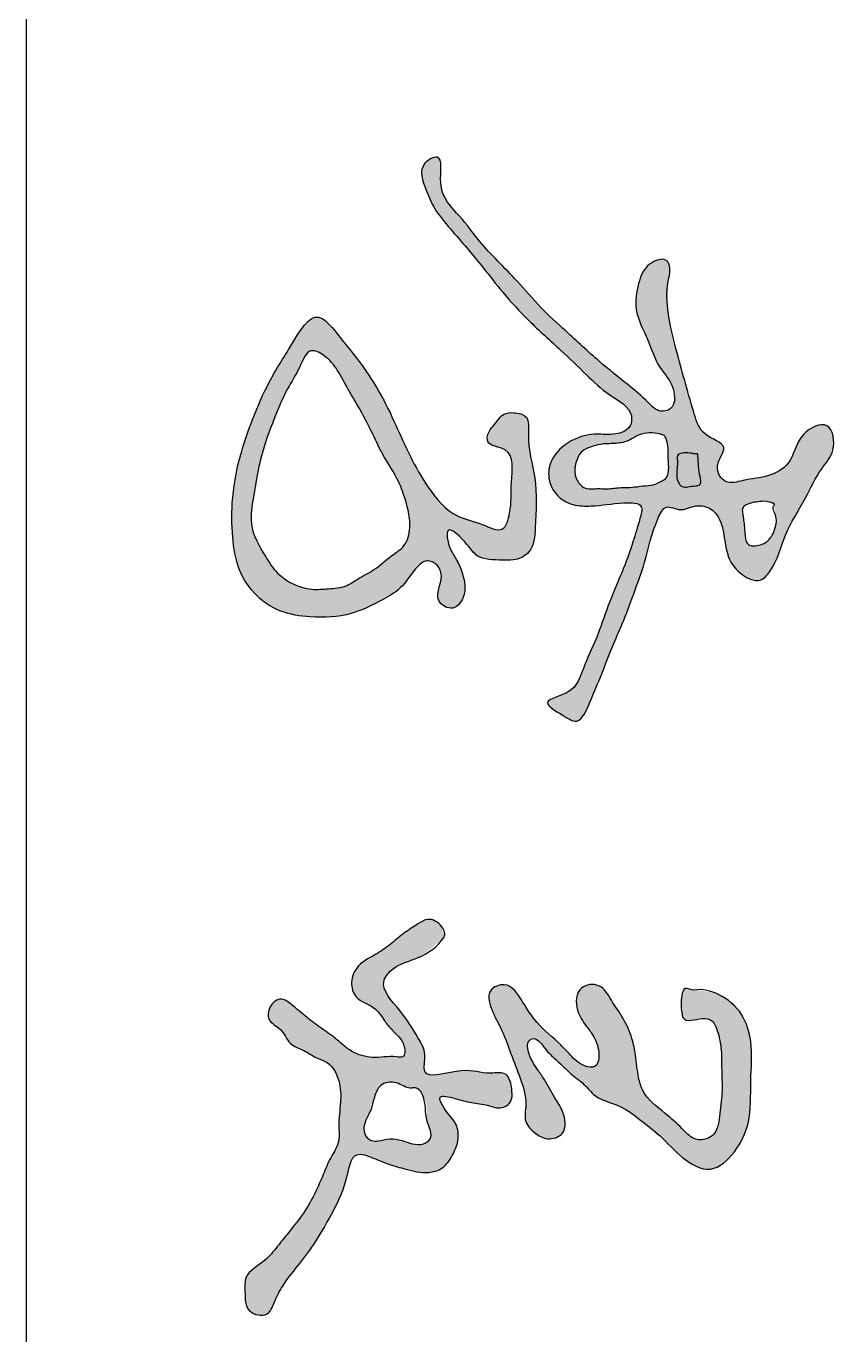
# Model space of a CAD drawing. Extents: x 174641 to 414490, y 73126 to 493158.
# Drawn here: x 189658 to 190346, y 174383 to 175493 of the extents above; entities that cross this region are included whole.
import ezdxf

# ---------------------------------------------------------------- set-up
doc = ezdxf.new("R2010")
doc.units = 0
doc.header["$LTSCALE"] = 1000
doc.header["$MEASUREMENT"] = 0
doc.layers.add('文字和字符', color=7, linetype='Continuous')

msp = doc.modelspace()

# ---------------------------------------------------------------- hatches: boundary and pattern name
at = {"layer": '文字和字符'}
h = msp.add_hatch(color=6, dxfattribs=at)
edge = h.paths.add_edge_path()
edge.add_spline(control_points=[(190203.2, 175279.9), (190203.2, 175279.7), (190199.9, 175243), (190212.4, 175212.8), (190221.1, 175174.5), (190230.7, 175145.1), (190256.4, 175138.3), (190240.2, 175121), (190250.4, 175103.1), (190269, 175109.4), (190286.8, 175110), (190309.4, 175122.4), (190310.8, 175146.8), (190340.9, 175161.4), (190345.5, 175132.4), (190329.7, 175115.9), (190318.5, 175090.3), (190300.2, 175062.6), (190294.9, 175036.7), (190280, 175020.2), (190263.3, 175027.6), (190249, 175046), (190251.2, 175069.5), (190239, 175085), (190225.5, 175088.2), (190213.7, 175080.4), (190200, 175088.6), (190188.6, 175065.6), (190184.4, 175042.3), (190173.5, 175011.8), (190164.5, 174988), (190154.7, 174965.9), (190146.1, 174942.9), (190137.6, 174924), (190127.8, 174899.1), (190112.5, 174909.3), (190091.8, 174921.3), (190124, 174926.8), (190130.2, 174950.1), (190142.4, 174974.1), (190151.3, 175002), (190163, 175028.6), (190172.5, 175053.9), (190177.2, 175071.1), (190182.6, 175089.2), (190158.1, 175089), (190142.1, 175085.8), (190123, 175086.2), (190109.6, 175092.4), (190100.8, 175105), (190100.8, 175124.9), (190116.4, 175141.3), (190137.5, 175148.5), (190155.2, 175145.6), (190171, 175150.6), (190172.7, 175169.4), (190151.2, 175179.8), (190132.6, 175198.2), (190109.9, 175220), (190085, 175242), (190063.2, 175265.7), (190042.4, 175292.8), (190022.6, 175315.6), (190004.4, 175336.9), (189996.8, 175355), (189989.3, 175375), (190013.1, 175387.1), (190005.1, 175351.5), (190025.3, 175334), (190046, 175304.9), (190071.5, 175281.4), (190093.9, 175254.1), (190118.3, 175232.5), (190141.9, 175210), (190166.6, 175190.8), (190183.1, 175177), (190194, 175164.9), (190210, 175168.9), (190207.4, 175190.5), (190192.8, 175204.9), (190185.8, 175228.3), (190172.9, 175250.4), (190176.8, 175274.4), (190182.5, 175290.9), (190205, 175301.3), (190203.3, 175280.1), (190203.2, 175279.9)], knot_values=[0, 0, 0, 0, 37.200114, 91.320491, 165.552277, 191.794321, 218.377312, 240.981666, 262.088012, 282.142005, 312.686531, 339.649791, 378.667629, 407.600467, 437.073636, 462.079158, 503.038538, 551.641933, 598.38254, 613.574993, 634.379376, 661.836336, 708.993627, 722.171326, 741.234276, 760.297225, 776.271776, 792.569008, 846.885535, 886.364067, 923.879172, 953.564578, 987.654437, 1022.983531, 1050.737693, 1069.313673, 1091.638002, 1119.125063, 1152.028231, 1189.926643, 1231.5094, 1273.175743, 1312.041059, 1340.553805, 1354.652933, 1375.412602, 1414.027671, 1435.47698, 1451.393633, 1473.994605, 1495.440379, 1528.930707, 1560.560192, 1583.420751, 1605.787661, 1617.314314, 1652.832859, 1689.166989, 1730.614602, 1782.406199, 1827.708188, 1864.317555, 1924.161807, 1954.751664, 1978.414961, 2009.901325, 2025.877661, 2056.206106, 2101.924511, 2138.940455, 2203.653812, 2245.874288, 2285.588792, 2339.12041, 2381.889891, 2414.291903, 2431.736174, 2443.518671, 2472.148613, 2496.841057, 2531.490224, 2570.411868, 2600.571575, 2626.813618, 2647.271258, 2667.490218, 2667.490218, 2667.490218, 2667.490218], degree=3, periodic=0)
edge = h.paths.add_edge_path(flags=16)
edge.add_spline(control_points=[(190200.1, 175144.8), (190200.1, 175144.7), (190203.4, 175132.6), (190202.4, 175123.8), (190203.5, 175115.6), (190200.9, 175108.9), (190196.1, 175106.9), (190190.7, 175104), (190183, 175103.5), (190174.7, 175102.3), (190166.5, 175101.6), (190159.7, 175101.8), (190151.5, 175100.4), (190144.1, 175101.3), (190136.6, 175100.4), (190130.2, 175101.3), (190125.8, 175106.5), (190122.6, 175113.8), (190123.8, 175123.3), (190128.2, 175132.7), (190137, 175136.5), (190146.1, 175139), (190156.8, 175138.9), (190168.5, 175140.5), (190177, 175146.8), (190186.4, 175148.6), (190193.5, 175147.7), (190197.6, 175146.8), (190200.1, 175144.8), (190200.1, 175144.8)], knot_values=[0, 0, 0, 0, 17.404746, 29.387846, 42.985867, 50.266335, 56.954161, 63.801774, 75.581128, 88.455483, 98.941086, 109.792245, 116.806441, 133.072793, 140.441564, 148.341049, 158.751059, 166.832285, 181.387675, 196.945751, 207.369773, 219.600317, 236.294444, 252.093415, 267.338386, 279.187562, 291.635416, 295.082405, 299.162326, 299.162326, 299.162326, 299.162326], degree=3, periodic=0)
edge = h.paths.add_edge_path(flags=16)
edge.add_spline(control_points=[(190292.3, 175086.6), (190292.2, 175086.6), (190294.1, 175075.8), (190294, 175069.1), (190291.2, 175061.7), (190288, 175057.5), (190284.1, 175054.1), (190279, 175052.9), (190274.1, 175051.7), (190267.7, 175054.7), (190267.9, 175064.7), (190266.5, 175072.6), (190266, 175079.4), (190264.3, 175085.2), (190272, 175089), (190279, 175089.5), (190285.1, 175091.5), (190292.3, 175086.7), (190292.3, 175086.6)], knot_values=[0, 0, 0, 0, 11.032394, 27.080246, 35.7167, 42.398017, 49.241922, 56.254438, 64.042896, 70.017142, 82.400073, 100.141744, 104.717416, 111.155207, 123.02071, 132.051492, 141.212423, 151.788927, 151.788927, 151.788927, 151.788927], degree=3, periodic=0)
h = msp.add_hatch(color=6, dxfattribs=at)
edge = h.paths.add_edge_path()
edge.add_spline(control_points=[(190053.9, 175153.7), (190053.8, 175153.6), (190043.1, 175135.1), (190074.4, 175137.2), (190068.1, 175104.3), (190070.3, 175085.7), (190063.4, 175061.4), (190042.5, 175072.8), (190019.2, 175076.4), (189991.8, 175108.7), (189975.6, 175146.3), (189959.1, 175181.8), (189941.3, 175208.1), (189925.9, 175227.5), (189902.7, 175256.1), (189881, 175218.6), (189864.2, 175193.4), (189850.4, 175161.4), (189839, 175129.2), (189832.3, 175095.5), (189832.4, 175061.7), (189836.8, 175031.9), (189851.9, 175009.4), (189874, 174995.2), (189902, 174990.9), (189932.3, 174992.3), (189956.6, 175004.6), (189978, 175016.2), (189985.8, 175031.4), (189996.9, 175041), (190007.3, 175037.5), (190013.1, 175023.5), (190001.6, 175007.2), (190018.2, 174997.1), (190033.1, 175008.5), (190029.5, 175029.2), (190021.2, 175044), (190015.8, 175052.8), (190013.1, 175073.4), (190032.1, 175054.5), (190041.2, 175040.4), (190060.9, 175040.3), (190076.4, 175040.2), (190088.7, 175050), (190090.4, 175075.5), (190092.1, 175109), (190082.1, 175137.6), (190085.5, 175162.7), (190072, 175165.7), (190061.6, 175165.5), (190054, 175153.8), (190053.9, 175153.7)], knot_values=[0, 0, 0, 0, 18.772704, 41.477809, 80.044627, 116.802218, 137.16377, 161.475231, 192.122008, 241.084265, 322.841358, 366.476474, 403.599349, 452.266279, 480.822437, 525.281218, 577.345985, 625.678179, 664.966098, 720.530015, 767.556127, 805.470545, 843.947055, 876.303707, 911.805465, 960.132454, 999.3713, 1024.963912, 1058.777917, 1069.239579, 1081.911788, 1097.237565, 1126.410668, 1144.842947, 1154.50106, 1197.467328, 1213.824352, 1225.506518, 1243.541639, 1270.934025, 1289.010321, 1319.830534, 1342.259698, 1352.785688, 1381.704372, 1440.604971, 1492.626113, 1513.017666, 1528.122336, 1540.553544, 1559.179396, 1559.179396, 1559.179396, 1559.179396], degree=3, periodic=0)
edge = h.paths.add_edge_path(flags=16)
edge.add_spline(control_points=[(189937.1, 175175.1), (189937.3, 175174.9), (189951.5, 175149.2), (189960.3, 175129), (189973.5, 175110), (189980.6, 175088.8), (189985, 175070.7), (189980.6, 175052), (189966.1, 175043.4), (189954.6, 175032.2), (189940.5, 175025.4), (189928.9, 175017), (189914.8, 175016), (189899.1, 175014.7), (189883.8, 175019.5), (189869.9, 175029.2), (189858.9, 175046.7), (189846.3, 175068), (189850.8, 175093), (189854.2, 175114.9), (189859.6, 175137.1), (189868.6, 175160.7), (189878.1, 175184.1), (189889.5, 175201.2), (189897, 175221.5), (189913.3, 175213.1), (189923.2, 175200.5), (189928.4, 175189.5), (189937.1, 175175.2), (189937.1, 175175.1)], knot_values=[0, 0, 0, 0, 40.204211, 70.058468, 108.464216, 130.884004, 163.643923, 185.732296, 204.334618, 231.03456, 252.428664, 268.982791, 289.824735, 309.33459, 334.505674, 354.736006, 378.254387, 420.802499, 451.909656, 480.365956, 514.245068, 545.922498, 586.383232, 616.269524, 639.057016, 655.457897, 678.34596, 704.341019, 720.45671, 720.45671, 720.45671, 720.45671], degree=3, periodic=0)
h = msp.add_hatch(color=6, dxfattribs=at)
edge = h.paths.add_edge_path()
edge.add_spline(control_points=[(190012.5, 174720.6), (190012.4, 174720.3), (189990.3, 174699.1), (189971.8, 174697.8), (189955.1, 174679), (189977.2, 174658), (189988.2, 174638.7), (189998.3, 174622.1), (189991.4, 174596.6), (190028.7, 174611.8), (190046.7, 174603.5), (190066.5, 174607), (190070.2, 174592.5), (190071, 174578.7), (190058.5, 174574.4), (190048.8, 174578.8), (190037.5, 174579.5), (190025.4, 174582.7), (190017.1, 174585), (190005.1, 174587.1), (190015.9, 174569.9), (190024.6, 174561.7), (190025.1, 174546.4), (190019.4, 174534.8), (190012.3, 174523.7), (189996.7, 174519.5), (189981.5, 174523.3), (189965.6, 174527.6), (189953.2, 174533), (189934.2, 174540.4), (189930.1, 174511.7), (189919.2, 174488.7), (189904.5, 174462.6), (189888.9, 174441.9), (189875.9, 174426.3), (189868.9, 174412.5), (189863.6, 174397.6), (189843.4, 174401.8), (189844, 174418.5), (189842.7, 174436), (189860.4, 174444.4), (189870.4, 174457.3), (189880.2, 174469.6), (189891.2, 174482.9), (189901.8, 174499.9), (189909.5, 174517.7), (189916, 174533.8), (189924.6, 174546.5), (189922.3, 174563.2), (189925.3, 174579.8), (189924.7, 174598.8), (189916.5, 174614.1), (189903.1, 174618.2), (189893.8, 174625.2), (189880.1, 174629), (189876, 174643.4), (189862.3, 174648.6), (189863.5, 174661.4), (189873.5, 174671.4), (189885.7, 174661.1), (189895.4, 174653), (189906.8, 174644.2), (189917.3, 174637.4), (189926, 174629.8), (189936, 174621.8), (189952.7, 174616.6), (189966.2, 174620.4), (189979.9, 174617.6), (189979.1, 174632.9), (189969.7, 174639.8), (189961.4, 174650.1), (189954.1, 174662.6), (189937.2, 174666.1), (189932.3, 174683.2), (189939.6, 174698.8), (189955.2, 174705.6), (189968.2, 174715.2), (189978.8, 174724.4), (189989.1, 174730.9), (189999.6, 174737.6), (190011.5, 174733.4), (190012.6, 174720.6), (190012.5, 174720.6)], knot_values=[0, 0, 0, 0, 39.878613, 71.084001, 88.571602, 128.557403, 167.51423, 188.674821, 208.323573, 251.533868, 286.022948, 304.040745, 319.866458, 339.38013, 355.294206, 363.866941, 383.035676, 402.399015, 414.36713, 422.122541, 442.348267, 461.81608, 481.686971, 497.958095, 516.551099, 533.839574, 560.727072, 581.394562, 601.159722, 620.894041, 649.426299, 690.673374, 738.289465, 770.144861, 799.264352, 821.404135, 836.808472, 857.647162, 880.926807, 898.121658, 926.751504, 950.035011, 967.352307, 991.998193, 1021.862108, 1050.46209, 1072.140687, 1094.880373, 1111.335022, 1139.52005, 1164.970822, 1190.259232, 1204.665599, 1221.240117, 1239.017221, 1259.177234, 1277.618397, 1289.978389, 1306.483927, 1324.261031, 1344.706721, 1362.799886, 1383.241029, 1396.927367, 1410.79459, 1436.58756, 1464.687551, 1472.224323, 1485.322698, 1508.470744, 1522.732623, 1540.039638, 1566.844928, 1584.840343, 1605.723939, 1632.903668, 1653.059236, 1673.030566, 1691.341619, 1704.216169, 1722.92022, 1735.167177, 1735.167177, 1735.167177, 1735.167177], degree=3, periodic=0)
edge = h.paths.add_edge_path(flags=16)
edge.add_spline(control_points=[(189988.2, 174592.8), (189988.3, 174592.8), (190001.5, 174581.2), (189994.2, 174567.6), (190004.5, 174550.9), (189994.4, 174544), (189985.6, 174544.9), (189976.7, 174548.4), (189966.5, 174550.3), (189958.2, 174547.5), (189951.4, 174547.5), (189946, 174550.7), (189943.2, 174559), (189947.4, 174567.8), (189951.9, 174576.8), (189953.3, 174586.7), (189959.2, 174598.1), (189974.7, 174597.9), (189980.3, 174591.5), (189988.2, 174592.8), (189988.2, 174592.8)], knot_values=[0, 0, 0, 0, 12.518583, 43.117128, 64.43384, 73.999097, 86.909074, 99.916825, 114.388405, 128.459585, 136.124934, 141.701946, 153.518143, 168.483557, 180.957273, 194.904784, 210.427714, 229.577537, 246.211116, 250.540926, 250.540926, 250.540926, 250.540926], degree=3, periodic=0)
h = msp.add_hatch(color=6, dxfattribs=at)
edge = h.paths.add_edge_path()
edge.add_spline(control_points=[(190224.5, 174675.7), (190224.7, 174675.8), (190251.5, 174673.3), (190265.5, 174656.6), (190275.2, 174628.9), (190271.5, 174597.9), (190273.5, 174564.9), (190260.9, 174538.6), (190239, 174518.1), (190212.8, 174533), (190197.4, 174551.7), (190180, 174564.3), (190166.9, 174575.2), (190153.6, 174580.2), (190140, 174584.8), (190131.4, 174596.6), (190118.9, 174604.7), (190109.5, 174615.3), (190099.4, 174623.4), (190094.9, 174631), (190088.8, 174635.7), (190082.3, 174631.8), (190084.1, 174619.9), (190090.3, 174610.1), (190099.1, 174597.9), (190105.5, 174585.5), (190114.6, 174572.2), (190117.4, 174553.2), (190100.5, 174547.8), (190089.4, 174554), (190079.4, 174563.9), (190083.6, 174581.7), (190077.3, 174600.8), (190069.4, 174620.8), (190062.6, 174640.3), (190053.7, 174655.7), (190046.9, 174675.6), (190068, 174683.9), (190079.7, 174664.9), (190091.4, 174645.9), (190108.1, 174633.1), (190120.4, 174619.7), (190128.6, 174611.2), (190143.3, 174609), (190144.5, 174625.2), (190140.1, 174636), (190131.8, 174646.7), (190123.4, 174658.5), (190124.7, 174679.7), (190146.2, 174681.9), (190154.6, 174665.7), (190165, 174651.9), (190172, 174635.9), (190175.4, 174618.9), (190176.6, 174604.2), (190181.7, 174585.1), (190198.3, 174572.7), (190213, 174559.8), (190223.1, 174548.7), (190234.5, 174548.2), (190245, 174555.3), (190246.1, 174572.1), (190248.8, 174589.7), (190247.6, 174608.5), (190248.1, 174626.2), (190244.9, 174640.1), (190240.2, 174651), (190229, 174652.5), (190215.7, 174647.2), (190213.3, 174660.2), (190213.4, 174667.4), (190215.3, 174679.6), (190224.4, 174675.7), (190224.5, 174675.7)], knot_values=[0, 0, 0, 0, 29.30094, 65.038017, 98.639858, 145.229586, 194.795516, 232.114749, 266.925891, 301.913022, 339.267477, 370.852415, 390.177296, 409.795645, 429.660369, 448.333163, 468.729795, 490.881928, 507.437968, 521.157629, 529.07634, 535.254347, 547.876184, 571.501508, 585.319952, 610.337259, 628.877614, 654.734455, 672.908705, 688.379255, 706.720612, 726.29753, 758.239497, 788.950264, 816.810279, 842.152582, 868.097908, 885.262369, 914.728674, 944.648733, 982.813695, 999.650213, 1020.22886, 1032.723569, 1049.493141, 1071.095002, 1083.923681, 1105.362623, 1132.075217, 1152.211283, 1174.931511, 1200.704595, 1226.158921, 1246.312234, 1272.681377, 1287.962092, 1326.688213, 1353.277295, 1371.722858, 1386.128581, 1396.514529, 1421.520631, 1449.460288, 1472.518928, 1499.291724, 1522.558099, 1533.076665, 1544.456492, 1567.099854, 1573.093813, 1593.678612, 1602.883204, 1613.437455, 1613.437455, 1613.437455, 1613.437455], degree=3, periodic=0)

# ---------------------------------------------------------------- linework, layer by layer
msp.add_line((189658.2, 180989), (189658.2, 172989))
at = {"layer": '文字和字符', "color": 6}
for points, start_tangent, end_tangent in [([(190203.2, 175279.9), (190202.2, 175253.1), (190210.4, 175215), (190224.9, 175163.5), (190234.1, 175147), (190249.6, 175135.7), (190244.4, 175120.2), (190251.6, 175106.8), (190266, 175107.8), (190287.7, 175112), (190304.1, 175122.3), (190317.5, 175147), (190337.1, 175154.2), (190342.2, 175133.6), (190333, 175118.1), (190318.6, 175092.4), (190302.1, 175061.5), (190288.7, 175030.6), (190280.5, 175023.4), (190266, 175027.5), (190253.7, 175042.9), (190245.5, 175075.9), (190239.3, 175083.1), (190225.9, 175086.2), (190212.5, 175083.1), (190201.2, 175085.2), (190194, 175075.9), (190182.5, 175038.5), (190173.3, 175011.6), (190163.6, 174986.3), (190155.2, 174966.6), (190146.2, 174943.8), (190136.3, 174920.3), (190125, 174903.8), (190112.6, 174909), (190100.3, 174919.3), (190117.8, 174928.6), (190130.6, 174948.5), (190141.4, 174973.6), (190151.7, 175001.7), (190163.1, 175029.5), (190172.7, 175055.8), (190178.6, 175075.5), (190179.7, 175085.6), (190165.1, 175088.8), (190137.3, 175086.2), (190121.9, 175087.4), (190111.6, 175092.4), (190102.3, 175105.8), (190102.3, 175121.2), (190117.8, 175139.8), (190139.4, 175147), (190155.9, 175147), (190170.3, 175154.2), (190171.3, 175162.5), (190153, 175180.4), (190133.2, 175197.5), (190111.6, 175218.1), (190084.3, 175243.5), (190062.2, 175267.5), (190045.7, 175288.2), (190017.9, 175321.1), (190004.5, 175338.6), (189997.3, 175354.1), (189996.3, 175376.8), (190006.6, 175381.9), (190009.7, 175360.3), (190025.9, 175331.6), (190042.6, 175310.8), (190074.5, 175276.8), (190094.9, 175254.2), (190115.7, 175234.6), (190144.3, 175208.7), (190168.2, 175189.2), (190185.7, 175173.8), (190196, 175166.6), (190204.3, 175168.6), (190205.3, 175189.2), (190195.4, 175204), (190185.3, 175226.8), (190175.4, 175253.1), (190177.5, 175274.8), (190186.8, 175291.2), (190201.2, 175294.3), (190203.2, 175279.9)], (-0.237905, -0.971288), (-0.237905, -0.971288)), ([(190053.9, 175153.7), (190049.6, 175140.9), (190064.3, 175133.8), (190069.7, 175106.5), (190068.1, 175080.1), (190062, 175066.7), (190044.9, 175070.5), (190023.9, 175077.7), (189998.8, 175102.4), (189971.6, 175154.7), (189957.6, 175182.8), (189943, 175205.2), (189921.4, 175232.9), (189905.9, 175246.4), (189883.5, 175223.5), (189864.3, 175191.3), (189850.1, 175159.5), (189840.9, 175132.7), (189833.3, 175093.4), (189833.3, 175059.5), (189838.8, 175032.7), (189854.2, 175009.7), (189873.9, 174997.1), (189899, 174992.1), (189933.7, 174995), (189959.6, 175006.3), (189975.1, 175016.4), (189990.5, 175035.2), (189996.8, 175039.4), (190005.6, 175036.9), (190010.2, 175026.8), (190008.1, 175005.9), (190019.8, 174999.6), (190025.7, 175003.4), (190026.1, 175034.4), (190020.6, 175044.8), (190016.9, 175052.3), (190016, 175065.3), (190031.9, 175053.6), (190040.7, 175044), (190062.6, 175040.3), (190078.6, 175042.6), (190084.5, 175047.4), (190089.8, 175067.5), (190089.4, 175110), (190084, 175147.1), (190082, 175161.6), (190071.7, 175165.3), (190062.9, 175163.7), (190053.9, 175153.7)], (-0.705818, -0.708393), (-0.705818, -0.708393)), ([(189937.1, 175175.1), (189950.8, 175149.6), (189960.4, 175130.3), (189974.1, 175106.3), (189979.7, 175091.1), (189983.4, 175067.8), (189978.5, 175052.6), (189968.2, 175044.1), (189953, 175032.2), (189939.7, 175024.5), (189929.4, 175018.5), (189914.6, 175016), (189900.5, 175015.6), (189883.1, 175020.8), (189871.3, 175029.3), (189861.3, 175043), (189849.1, 175071.1), (189850.8, 175093.5), (189854.3, 175113.7), (189860.2, 175137.4), (189868, 175158.8), (189879.8, 175185.5), (189890.2, 175204.3), (189899.8, 175217.7), (189910.9, 175213.6), (189922, 175201.4), (189931.2, 175185.1), (189937.1, 175175.1)], (0.501914, -0.864918), (0.501914, -0.864918)), ([(190200.1, 175144.8), (190202.6, 175132.5), (190202.7, 175123.9), (190202.6, 175114.1), (190200.3, 175109.3), (190196.2, 175106.9), (190191.7, 175104.8), (190183.3, 175103.4), (190174.1, 175102.3), (190166.6, 175101.8), (190158.8, 175101.5), (190153.7, 175100.9), (190142, 175100.9), (190136.7, 175100.7), (190131.1, 175101.8), (190125.8, 175107.1), (190123.6, 175112.5), (190124.3, 175122.9), (190129.9, 175132.7), (190136.6, 175136.1), (190145.1, 175138.4), (190157.1, 175139.2), (190168.2, 175141.4), (190178, 175146.5), (190186.4, 175148.1), (190195.3, 175147.3), (190197.7, 175146.5), (190200.1, 175144.8)], (0.416279, -0.909237), (0.416279, -0.909237)), ([(190227.6, 175130.1), (190228.2, 175122.1), (190229.2, 175113.2), (190230.1, 175106), (190229.4, 175104.4), (190225.7, 175103.3), (190219.3, 175102.4), (190214.3, 175102.8), (190211.2, 175106.2), (190209.8, 175111.7), (190210.3, 175124.8), (190210.3, 175128.7), (190217.7, 175131.3), (190223.1, 175130.6), (190225.9, 175130.4), (190227.6, 175130.1)], (0.01108, -0.999939), (0.01108, -0.999939)), ([(190292.3, 175086.6), (190293.4, 175078.8), (190293.1, 175067.2), (190290.7, 175061.4), (190287.9, 175057.6), (190284, 175054.5), (190279.2, 175052.9), (190273.6, 175052.4), (190269.8, 175054.3), (190267.6, 175063), (190266.3, 175075.7), (190265.9, 175079), (190265.5, 175083.6), (190272.5, 175088.6), (190278.9, 175089.7), (190285.5, 175090), (190292.3, 175086.6)], (-0.790293, -0.61273), (-0.790293, -0.61273)), ([(190012.5, 174720.6), (189989.9, 174702.9), (189969.3, 174693.7), (189961.6, 174683.8), (189975, 174658.3), (189990.6, 174634.9), (189996.2, 174620.7), (189996.2, 174606.6), (190027.4, 174607.3), (190052.1, 174605.2), (190065.1, 174604), (190069.6, 174593.5), (190067.8, 174579.6), (190057, 174575.8), (190051.1, 174577.5), (190037.5, 174579.9), (190023.9, 174583.1), (190015.6, 174585.2), (190010, 174585.5), (190015.2, 174571.9), (190023.2, 174560.4), (190023.9, 174546.1), (190019.4, 174535.3), (190011, 174524.8), (189999.2, 174521), (189980, 174523.8), (189965.7, 174528), (189952.5, 174533.2), (189938.5, 174536), (189930.1, 174517.2), (189919.2, 174489.6), (189902, 174459.9), (189888.3, 174441.5), (189875.7, 174424.7), (189868.4, 174410.5), (189862.5, 174401.1), (189847.6, 174403.6), (189843.7, 174419.9), (189844.7, 174432.2), (189860, 174446.1), (189871.3, 174458.4), (189879.1, 174468.2), (189890.1, 174482.1), (189901.5, 174500.4), (189910, 174519.2), (189916.4, 174533.4), (189923.2, 174548.3), (189923.2, 174560.2), (189924.7, 174580.5), (189923.2, 174598.7), (189913.3, 174614.1), (189903.9, 174618.5), (189893.6, 174624.4), (189882.2, 174630.4), (189873.8, 174642.2), (189863.9, 174651.1), (189864.4, 174660), (189873.3, 174667.9), (189884.7, 174662), (189896, 174652.6), (189906.4, 174644.7), (189918.4, 174636.2), (189926, 174629.9), (189934, 174623.9), (189951.8, 174618.5), (189972.1, 174619), (189977.5, 174619), (189978.5, 174628.4), (189968.5, 174641.8), (189962, 174649.7), (189954.3, 174659.5), (189938, 174669.9), (189934, 174682.2), (189940, 174696.1), (189956.3, 174707), (189968.1, 174715.4), (189979.3, 174724.4), (189990.3, 174731.7), (189998.7, 174735.6), (190010.6, 174729.2), (190012.5, 174720.6)], (-0.530433, -0.847727), (-0.530433, -0.847727)), ([(190224.5, 174675.7), (190245.3, 174671.8), (190264.7, 174655), (190272.5, 174632), (190272.6, 174598.4), (190270.3, 174562.8), (190258.7, 174538.6), (190238.4, 174523.9), (190215, 174533.4), (190195.6, 174552), (190177.8, 174566.3), (190166.6, 174574.5), (190153.6, 174580.1), (190140.6, 174586.2), (190131.1, 174595.7), (190119.7, 174605), (190108.2, 174616), (190099.6, 174624.2), (190093.4, 174631.9), (190088.3, 174634.6), (190084.4, 174632.5), (190084, 174623.4), (190091.8, 174608.2), (190097.4, 174600), (190106.5, 174584.4), (190113, 174572.7), (190112.7, 174554.1), (190100.4, 174549.6), (190090.2, 174554.1), (190081.8, 174564.3), (190081.8, 174578.4), (190077, 174600.9), (190069.2, 174621.7), (190061.9, 174640.4), (190053.9, 174656.8), (190052.1, 174675.4), (190063.5, 174680.2), (190079.1, 174665.8), (190091.4, 174648.1), (190111.4, 174629.2), (190119.8, 174620.4), (190131.6, 174611.4), (190140.6, 174611.1), (190143.6, 174622.9), (190138.5, 174637.6), (190133.1, 174645.1), (190125.6, 174658.6), (190129.2, 174677.5), (190143.6, 174679.3), (190154.4, 174667), (190164.5, 174651.4), (190171.8, 174634.6), (190174.8, 174620.4), (190177.5, 174601.5), (190180.8, 174591), (190200.1, 174570.9), (190214.4, 174558.1), (190224.7, 174549.7), (190235.1, 174549.5), (190241.3, 174553.6), (190246.2, 174570.9), (190248.2, 174591), (190247.9, 174607.6), (190247.3, 174626.9), (190243.4, 174643.2), (190239.6, 174649.7), (190231.6, 174651.5), (190215.2, 174652.1), (190214.1, 174656.3), (190214.1, 174671.1), (190217, 174677), (190224.5, 174675.7)], (0.987286, 0.158954), (0.987286, 0.158954)), ([(189988.2, 174592.8), (189994.4, 174586.3), (189998.2, 174564.6), (190000.6, 174549.4), (189995.1, 174545.3), (189985.8, 174545.3), (189976.9, 174548), (189966.5, 174549.4), (189956.5, 174547.7), (189951, 174548), (189947.6, 174550.1), (189944.5, 174558), (189947.7, 174568.3), (189951.3, 174576.6), (189953.8, 174586.3), (189960, 174595.6), (189973.8, 174596.3), (189985.1, 174592.5), (189988.2, 174592.8)], (0.989169, -0.146784), (0.989169, -0.146784))]:
    msp.add_spline(points, degree=3, dxfattribs=dict(at, start_tangent=start_tangent, end_tangent=end_tangent))

doc.saveas('drawing.dxf')
